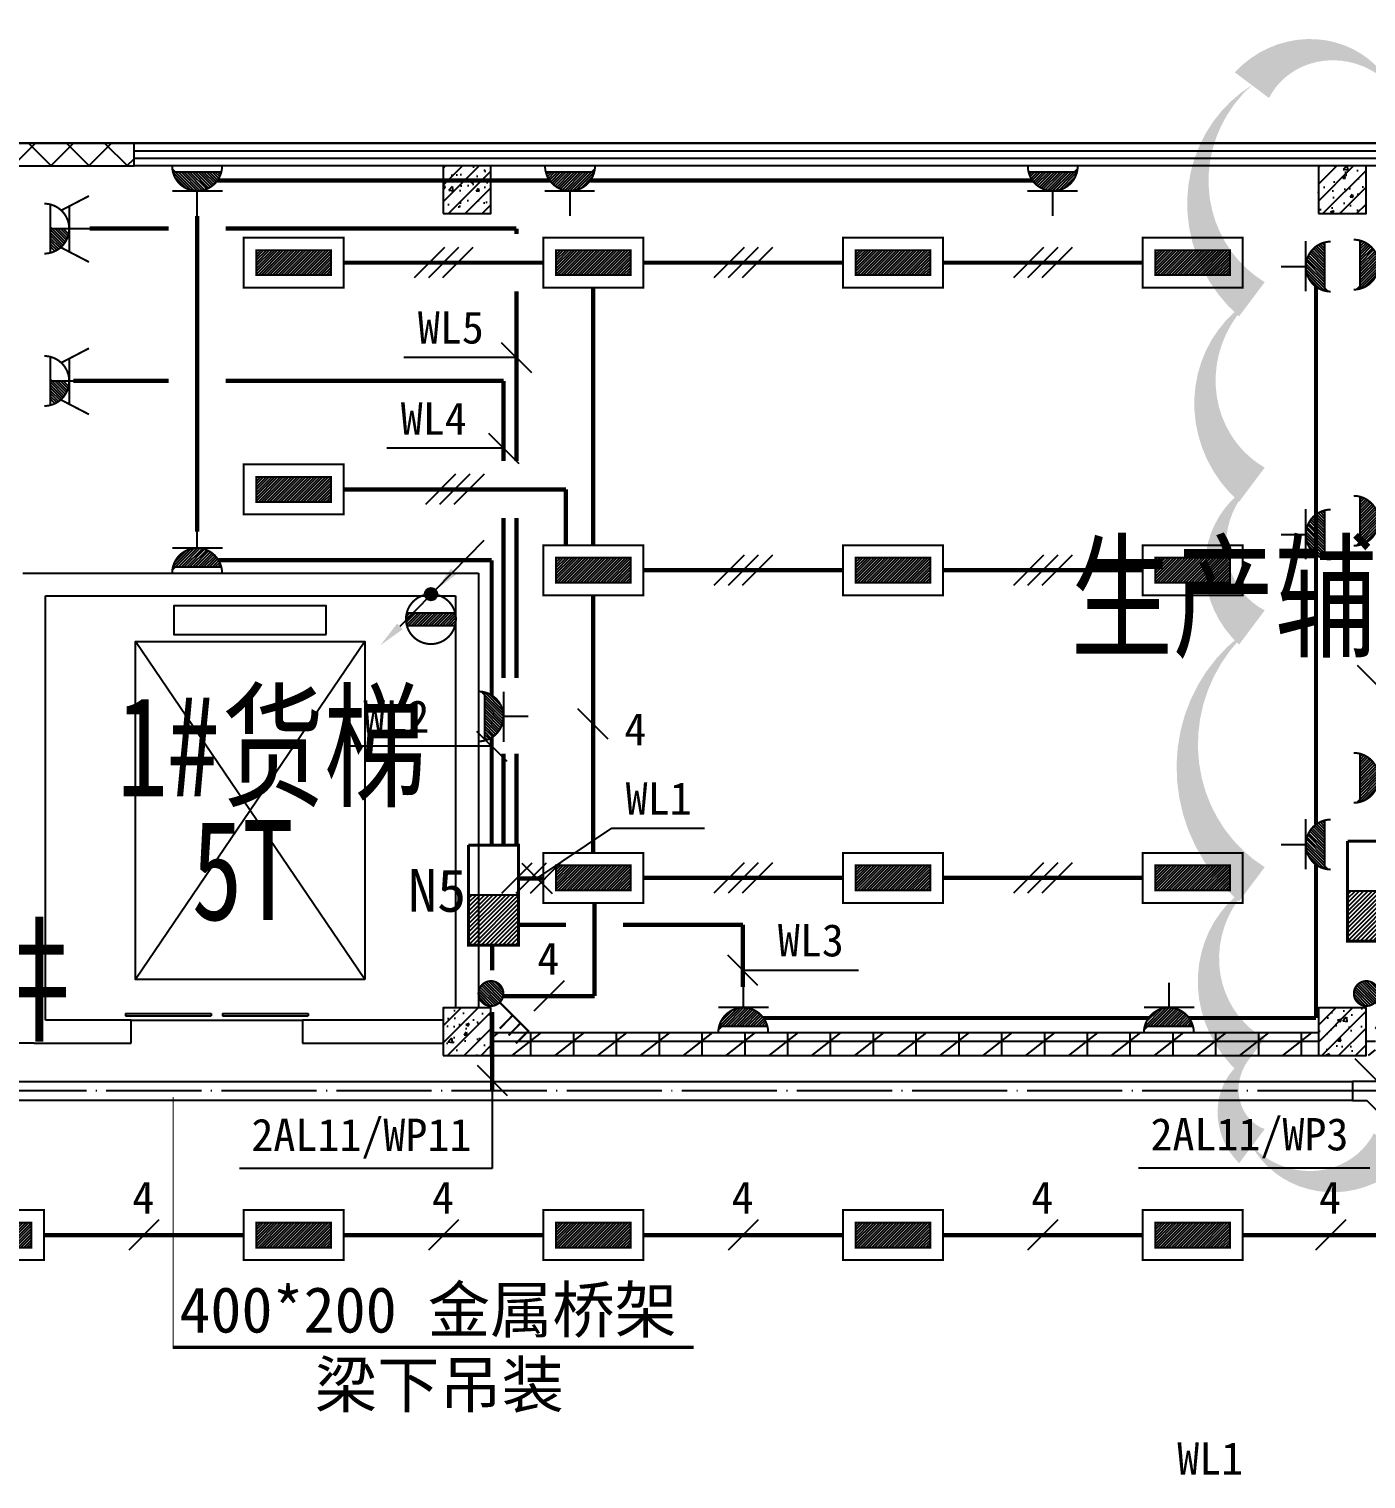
# Model space of a CAD drawing. Header units: millimetres. Extents: x -633009578 to 5705885, y -633235091 to 2571734.
# Drawn here: x 2792615 to 2806670, y 1977798 to 1993039 of the extents above; entities that cross this region are included whole.
import ezdxf

# ---------------------------------------------------------------- set-up
doc = ezdxf.new("R2010")
doc.units = ezdxf.units.MM
doc.header["$LTSCALE"] = 1000
doc.header["$MEASUREMENT"] = 0
doc.linetypes.add('DOTE', pattern=[2.4200000000000004, 2, -0.2, 0.02, -0.2])
doc.layers.get('0').update_dxf_attribs({"color": 9})
for name, color, linetype in [('3T_WOOD', 21, 'Continuous'), ('A-COLUM(柱)', 255, 'Continuous'), ('A-DOOR(门）', 4, 'Continuous'), ('A-F-AREA(计算)', 5, 'Continuous'), ('A-HATH(填充)', 8, 'Continuous'), ('A-STAR(楼梯)', 51, 'Continuous'), ('A-TEXT(房间)', 243, 'Continuous'), ('A-WALL(墙)', 255, 'Continuous'), ('A-WINDOW（窗）', 4, 'Continuous'), ('DIM_MODI', 6, 'Continuous'), ('WALL', 9, 'Continuous'), ('电-弱电平面-箭头', 3, 'Continuous'), ('电-强电平面-标注', 3, 'Continuous'), ('电-强电平面-线缆', 3, 'Continuous'), ('电-桥架', 4, 'Continuous'), ('设备-插座', 3, 'Continuous'), ('设备-照明', 3, 'Continuous'), ('设备-箱柜', 3, 'Continuous')]:
    doc.layers.add(name, color=color, linetype=linetype)
doc.styles.add('_TCH', font='simhei.ttf', dxfattribs={"width": 0.75, "bigfont": 'hztxt.shx'})
doc.styles.add('ELEC-DIM', font='simhei.ttf')
doc.styles.add('IDQSTYLE', font='simhei.ttf', dxfattribs={"width": 0.707, "bigfont": 'hztxt.shx'})
pattern_1 = [(0, (-1310557.920547385, -2.793967723846436e-09), (0, 350), []), (37.875, (-1310157.920547385, -2.793967723846436e-09), (-169.61527734408, 218.0766567528281), []), (90, (-1310157.920547385, -2.793967723846436e-09), (-450, 2.755455298081545e-14), [])]

# ---------------------------------------------------------------- blocks, each defined once
blk = doc.blocks.new('$TCHSYS$WIN2D')
for p, q in [((-0.5, 0.5), (0.5, 0.5)), ((0.5, 0.5), (0.4999999999999998, -0.5)), ((0.5, 0.1666666666666666), (-0.5, 0.1666666666666666)), ((0.5, -0.1666666666666667), (-0.5, -0.1666666666666667)), ((-0.4999999999999999, -0.5), (0.5, -0.5))]:
    blk.add_line(p, q)
blk = doc.blocks.new('$DORLIB2D$00000127')
at = {"color": 0}
for points in [[(-0.5333333333328483, 0.7948983154366971), (-0.5333333333328483, 0.690405644187237)], [(-0.03333333333284827, 0.7948983154366971), (-0.5333333333328483, 0.7948983154366971)], [(-0.03333333333284827, 0.7948983154366971), (-0.03333333333284827, 0.690405644187237)], [(0.5333333333328483, 0.7948983154366971), (0.03333333333284827, 0.7948983154366971)], [(0.03333333333284827, 0.7948983154366971), (0.03333333333284827, 0.690405644187237)], [(0.5333333333328483, 0.7948983154366971), (0.5333333333328483, 0.690405644187237)], [(-0.03333333333284827, 0.690405644187237), (-0.5333333333328483, 0.690405644187237)], [(0.5333333333328483, 0.690405644187237), (0.03333333333284827, 0.690405644187237)], [(0.5, 0.4999999999999858), (-0.5, 0.4999999999999858)]]:
    blk.add_lwpolyline(points, dxfattribs=at)
blk = doc.blocks.new('_FZH')
h = blk.add_hatch()
h.set_pattern_fill('钢筋混凝土', color=256, scale=0.1, style=0)
h.set_pattern_definition([(45, (0, 0), (-0.1767766952966369, 0.1767766952966369), []), (50, (0, 0), (0.7172601826007535, -0.06275213498259512), [0.07500000000000001, -0.8250000000000001]), (355, (0, 0), (-0.138751333613, 0.7521921337000119), [0.06, -0.66]), (100.4514, (0.05977168000000001, -0.00522934), (0.5785093817140216, 0.6894395420609536), [0.06374019, -0.701142112]), (46.1842, (0, 0.2), (1.067241048625645, -0.1655190143290181), [0.1125, -1.2375]), (96.6356, (0.088936745, 0.186206693), (0.9346627055487033, 0.9741178709004418), [0.095610288, -1.051713]), (351.1842, (0, 0.2), (0.9346619451336272, 0.9741186009253247), [0.09000000000000001, -0.9900000000000001]), (21, (0.1, 0.15), (0.5969070521184617, -0.4026188906653388), [0.07500000000000001, -0.8250000000000001]), (326, (0.1, 0.15), (0.2433153319215824, 0.7251500450468529), [0.06, -0.66]), (71.4514, (0.149742233, 0.116448394), (0.84022262858149, 0.3225304967099524), [0.06374019, -0.701142112]), (37.50000000000001, (0, 0), (0.01215985531729062, 0.3328938538313115), [0, -0.652, 0, -0.67, 0, -0.6625000000000001]), (7.499999999999999, (0, 0), (0.2630695374421486, 0.3944117118823603), [0, -0.382, 0, -0.637, 0, -0.2525]), (-32.5, (-0.223, 0), (0.533822436172409, -0.02255487173437976), [0, -0.25, 0, -0.78, 0, -1.035]), (-42.5, (-0.323, 0), (0.5831861693423862, 0.1001049823323177), [0, -0.325, 0, -0.518, 0, -0.735])])
h.paths.add_polyline_path([(-0.5, -0.5), (0.5, -0.5), (0.5, 0.5), (-0.5, 0.5)])
blk.add_lwpolyline([(-0.5, -0.5), (0.5, -0.5), (0.5, 0.5), (-0.5, 0.5)], close=True)
blk = doc.blocks.new('9-3-1')
at = {"layer": 'A-HATH(填充)'}
h = blk.add_hatch(dxfattribs=at)
h.set_pattern_fill('多孔材料', color=256, scale=100, style=0)
h.set_pattern_definition([(45, (-1310357.920547385, -2.793967723846436e-09), (-200.0002033111466, 200.0002033111467), []), (135, (-1310357.920547385, -2.793967723846436e-09), (-200.0002033111467, -200.0002033111466), [])])
h.paths.add_polyline_path([(1134410.598287556, 1313622.080887658), (1137840.55630605, 1313622.080887658), (1137840.55630605, 1313862.080887666), (1134410.598287556, 1313862.080887666)])
h = blk.add_hatch(dxfattribs=at)
h.set_pattern_fill('空心砖', color=256, scale=100, style=0)
h.set_pattern_definition(pattern_1)
h.paths.add_polyline_path([(1150290.598288325, 1304272.080887664), (1150290.598288325, 1304512.080887653), (1141590.598288325, 1304512.080887653), (1141590.598288325, 1304272.080887653)])
h = blk.add_hatch(dxfattribs=at)
h.set_pattern_fill('空心砖', color=256, scale=100, style=0)
h.set_pattern_definition(pattern_1)
h.paths.add_polyline_path([(1150790.598288325, 1304512.080887658), (1150790.598288325, 1304272.080887658), (1150890.598288065, 1304272.080887661), (1150890.598288065, 1304512.080887661)])
at = {"layer": 'A-F-AREA(计算)'}
blk.add_lwpolyline([(1121700.575826842, 1313862.080936), (1255980.575826842, 1313862.080936), (1255980.575826842, 1177782.080936), (1121700.575826842, 1177782.080936)], close=True, dxfattribs=at)
at = {"layer": 'A-STAR(楼梯)'}
for points in [[(1139860.016537, 1308697.855724318), (1139860.016537, 1308997.855724318), (1138260.016537, 1308997.855724318), (1138260.016537, 1308697.855724318)], [(1140265.016537, 1305072.080886261), (1137855.016537, 1305072.080886261), (1137855.016537, 1308622.080886261), (1140265.016537, 1308622.080886261)]]:
    blk.add_lwpolyline(points, close=True, dxfattribs=at)
for points in [[(1140265.016537, 1308622.080886261), (1137855.016537, 1305072.080886261)], [(1140265.016537, 1305072.080886261), (1137855.016537, 1308622.080886261)]]:
    blk.add_lwpolyline(points, dxfattribs=at)
at = {"layer": 'A-WALL(墙)'}
for p, q in [((1136670.598293401, 1309342.080887568), (1141460.598288327, 1309342.080887568)), ((1141460.598288327, 1309342.080887568), (1141460.598288325, 1304772.080887664)), ((1136910.598293301, 1305622.080887668), (1136910.598293411, 1309102.080887525)), ((1136910.598293411, 1309102.080887525), (1141220.598288429, 1309102.080887525)), ((1141220.598288429, 1309102.080887525), (1141220.598288325, 1304772.080887664)), ((1136910.598293241, 1304642.080887687), (1136910.598293301, 1305622.080887668)), ((1137810.59829366, 1304642.08088766), (1136910.598293241, 1304642.080887687)), ((1137810.59829366, 1304402.080887645), (1137810.59829366, 1304642.08088766)), ((1141090.598288553, 1304642.080887662), (1139610.59829366, 1304642.080887651)), ((1139610.59829366, 1304642.080887651), (1139610.59829366, 1304402.080887645)), ((1141590.598288325, 1304512.080887653), (1150290.598288553, 1304512.080887632)), ((1136790.598293301, 1304402.080887664), (1134370.598292864, 1304402.080887621)), ((1136790.598293178, 1304402.080887664), (1137810.59829366, 1304402.080887645)), ((1139610.59829366, 1304402.080887645), (1141090.598288553, 1304402.080887737)), ((1141590.598288325, 1304272.080887653), (1150290.598288553, 1304272.080887632))]:
    blk.add_line(p, q, dxfattribs=at)
at = {"layer": 'DIM_MODI', "color": 8}
blk.add_lwpolyline([(1149590.855249543, 1314470.877249395, 0, 450, 0.5), (1149590.855249543, 1312220.877249395, 0, 450, 0.5), (1149590.855249543, 1310270.877249395, 0, 450, 0.5), (1149590.855249543, 1308770.877249395, 0, 450, 0.5), (1149590.855249543, 1306070.877249395, 0, 450, 0.5), (1149590.855249543, 1304270.877249395, 0, 450, 0.5), (1149590.855249543, 1303319.062357718, 0, 450, 0.5), (1151052.939990796, 1303319.062357718, 0, 450, 0.5), (1151052.939990796, 1304819.062357718, 0, 450, 0.5), (1151052.939990796, 1308419.062357718, 0, 450, 0.5), (1151052.939990796, 1312469.062357718, 0, 450, 0.5), (1151052.939990796, 1314419.062357718, 0, 450, 0.5), (1151052.939990796, 1314470.877249395, 0, 450, 0.5)], format="xyseb", close=True, dxfattribs=at)
at = {"layer": 'WALL'}
for p, q in [((1137840.55630605, 1313862.080887666), (1134410.598287556, 1313862.080887666)), ((1137840.55630605, 1313622.080887658), (1137840.55630605, 1313862.080887666)), ((1134410.598287556, 1313622.080887658), (1137840.55630605, 1313622.080887658))]:
    blk.add_line(p, q, dxfattribs=at)
at = {"layer": 'A-COLUM(柱)', "xscale": 500, "yscale": 500, "zscale": 500}
for p in [(1141340.598288325, 1313372.080887664), (1150540.598288325, 1313372.080887664), (1141340.598288325, 1304522.080887664), (1150540.598288325, 1304522.080887664)]:
    blk.add_blockref('_FZH', p, dxfattribs=at)
at = {"layer": 'A-DOOR(门）', "xscale": -1800, "yscale": 240, "zscale": 1800}
blk.add_blockref('$DORLIB2D$00000127', (1138710.598293517, 1304522.080887664), dxfattribs=at)
at = {"layer": 'A-WINDOW（窗）', "extrusion": (0, 0, -1), "xscale": -50000.04198255227, "yscale": 240, "zscale": 50000.04198255227, "rotation": 180}
blk.add_blockref('$TCHSYS$WIN2D', (-1162840.577297804, 1313742.080887664), dxfattribs=at)
at = {"layer": 'A-TEXT(房间)', "style": '_TCH', "width": 0.75}
for s, p in [('生产辅房', (1147685.128198806, 1308564.934829714)), ('货梯', (1138763.382377905, 1306996.003740543)), ('1#', (1137660.882377905, 1306996.003740543)), ('5T', (1138445.140817067, 1305695.739446775)), ('风井', (1135039.447887195, 1304531.199388843))]:
    blk.add_text(s, height=1050, dxfattribs=at).set_placement(p)
blk = doc.blocks.new('*X353')
at = {"color": 0, "linetype": 'Continuous'}
for p, q in [((277.1059544658493, 221.9516255332986), (279.536990929048, 224.3826619964973)), ((277.1059544658493, 222.2344682457732), (279.2541482165735, 224.3826619964973)), ((277.1059544658493, 222.5173109582479), (278.9713055040988, 224.3826619964973)), ((277.1059544658493, 222.8001536707225), (278.6884627916242, 224.3826619964973)), ((277.1059544658493, 223.0829963831971), (278.4056200791496, 224.3826619964973)), ((277.1059544658493, 223.3658390956717), (278.122777366675, 224.3826619964973)), ((277.1059544658493, 223.6486818081463), (277.8399346542004, 224.3826619964973)), ((277.1059544658493, 223.9315245206209), (277.5570919417257, 224.3826619964973)), ((277.1059544658493, 224.2143672330955), (277.2742492292511, 224.3826619964973)), ((277.3198336415227, 221.8826619964973), (279.8198336415227, 224.3826619964973)), ((277.6026763539973, 221.8826619964973), (280.1026763539973, 224.3826619964973)), ((277.8855190664719, 221.8826619964973), (280.3855190664719, 224.3826619964973)), ((278.1683617789465, 221.8826619964973), (280.6683617789466, 224.3826619964973)), ((278.4512044914212, 221.8826619964973), (280.9512044914212, 224.3826619964973)), ((278.7340472038958, 221.8826619964973), (281.2340472038958, 224.3826619964973)), ((279.0168899163704, 221.8826619964973), (281.5168899163704, 224.3826619964973)), ((279.299732628845, 221.8826619964973), (281.799732628845, 224.3826619964973)), ((279.5825753413196, 221.8826619964973), (282.0825753413196, 224.3826619964973)), ((279.8654180537943, 221.8826619964973), (282.3654180537943, 224.3826619964973)), ((280.1482607662689, 221.8826619964973), (282.6482607662689, 224.3826619964973)), ((280.4311034787435, 221.8826619964973), (282.9311034787435, 224.3826619964973)), ((280.7139461912181, 221.8826619964973), (283.2139461912181, 224.3826619964973)), ((280.9967889036927, 221.8826619964973), (283.4967889036927, 224.3826619964973)), ((281.2796316161674, 221.8826619964973), (283.7796316161674, 224.3826619964973)), ((281.5624743286419, 221.8826619964973), (284.062474328642, 224.3826619964973)), ((281.8453170411166, 221.8826619964973), (284.3453170411166, 224.3826619964973)), ((282.1281597535912, 221.8826619964973), (284.6059544658494, 224.3604567087555)), ((282.4110024660658, 221.8826619964973), (284.6059544658494, 224.0776139962809)), ((282.6938451785405, 221.8826619964973), (284.6059544658494, 223.7947712838063)), ((282.976687891015, 221.8826619964973), (284.6059544658494, 223.5119285713317)), ((283.2595306034897, 221.8826619964973), (284.6059544658494, 223.229085858857)), ((283.5423733159643, 221.8826619964973), (284.6059544658494, 222.9462431463824)), ((283.8252160284389, 221.8826619964973), (284.6059544658494, 222.6634004339078)), ((284.1080587409135, 221.8826619964973), (284.6059544658494, 222.3805577214332)), ((284.3909014533882, 221.8826619964973), (284.6059544658494, 222.0977150089586))]:
    blk.add_line(p, q, dxfattribs=at)
blk = doc.blocks.new('HC000062')
at = {"color": 0, "linetype": 'Continuous', "const_width": 0.2}
for points in [[(-4.97662087547036, 2.499999999999943), (5.023379124529697, 2.499999999999943), (5.023379124529697, -2.500000000000057), (-4.97662087547036, -2.500000000000057), (-4.97662087547036, 2.499999999999943)], [(-3.72662087547036, 1.25), (-3.72662087547036, -1.250000000000057), (3.773379124529697, -1.250000000000057), (3.773379124529697, 1.25), (-3.72662087547036, 1.25)]]:
    blk.add_lwpolyline(points, dxfattribs=at)
at = {"color": 0, "linetype": 'Continuous'}
blk.add_blockref('*X353', (-280.8325753413197, -223.1326619964974), dxfattribs=at)
at = {"color": 0, "style": 'IDQSTYLE', "width": 0.7}
blk.add_attdef('PSFHATT', (7.023379124529697, -2.500000000000057), '', height=2.5, dxfattribs=at)
blk = doc.blocks.new('*X153')
at = {"color": 0, "linetype": 'Continuous'}
for p, q in [((234.7655414724513, 317.9212989399893), (239.3433150387835, 322.4990725063215)), ((234.7655414724513, 318.3455630087012), (238.9190509700716, 322.4990725063215)), ((234.7655414724513, 318.7698270774131), (238.4947869013596, 322.4990725063215)), ((234.7655414724513, 319.1940911461251), (238.0705228326477, 322.4990725063215)), ((234.7655414724513, 319.618355214837), (237.6462587639358, 322.4990725063215)), ((234.7655414724513, 320.0426192835489), (237.2219946952239, 322.4990725063215)), ((234.7655414724513, 320.4668833522609), (236.797730626512, 322.4990725063215)), ((234.7655414724513, 320.8911474209728), (236.3734665578, 322.4990725063215)), ((234.7655414724513, 321.3154114896847), (235.9492024890881, 322.4990725063215)), ((234.7655414724513, 321.7396755583966), (235.5249384203761, 322.4990725063215)), ((234.7655414724513, 322.1639396271086), (235.1006743516642, 322.4990725063215)), ((234.7675791074955, 317.4990725063215), (239.7655414724513, 322.4970348712774)), ((235.1918431762074, 317.4990725063215), (239.7655414724513, 322.0727708025654)), ((235.6161072449193, 317.4990725063215), (239.7655414724513, 321.6485067338535)), ((236.0403713136312, 317.4990725063215), (239.7655414724513, 321.2242426651416)), ((236.4646353823431, 317.4990725063215), (239.7655414724513, 320.7999785964296)), ((236.8888994510551, 317.4990725063215), (239.7655414724513, 320.3757145277177)), ((237.313163519767, 317.4990725063215), (239.7655414724513, 319.9514504590058)), ((237.7374275884789, 317.4990725063215), (239.7655414724513, 319.5271863902939)), ((238.1616916571909, 317.4990725063215), (239.7655414724513, 319.1029223215819)), ((238.5859557259028, 317.4990725063215), (239.7655414724513, 318.67865825287)), ((239.0102197946147, 317.4990725063215), (239.7655414724513, 318.2543941841581)), ((239.4344838633266, 317.4990725063215), (239.7655414724513, 317.8301301154461))]:
    blk.add_line(p, q, dxfattribs=at)
blk = doc.blocks.new('HC000435')
at = {"color": 0, "linetype": 'Continuous'}
blk.add_line((2.5, 0), (-2.5, 0), dxfattribs=at)
at = {"color": 0, "linetype": 'Continuous', "const_width": 0.3}
for points in [[(2.5, 0), (2.5, 5), (-2.5, 5)], [(-2.5, 5), (-2.5, 0)], [(-2.5, 0), (-2.5, -5), (2.5, -5), (2.5, 0)]]:
    blk.add_lwpolyline(points, dxfattribs=at)
at = {"color": 0, "linetype": 'Continuous'}
blk.add_blockref('*X153', (-237.2655414724513, -322.4990725063215), dxfattribs=at)
at = {"color": 0, "style": 'IDQSTYLE', "width": 0.7}
blk.add_attdef('PSFHATT', (4.500000000000028, -5), '', height=2.5, dxfattribs=at)
blk = doc.blocks.new('*X155')
at = {"color": 0, "linetype": 'Continuous'}
for p, q in [((261.9988066744281, 135.850956910748), (263.2375091559566, 137.0896593922765)), ((262.0234026256783, 135.5927101495236), (263.4957559171792, 137.0650634410244)), ((262.0463461952987, 136.1813391440932), (262.9071269225657, 137.0421198713602)), ((262.0884022348038, 135.3748670461744), (263.7135990205094, 137.00006383188)), ((262.1829592200917, 135.1865813189878), (263.9018847477136, 136.9055068466096)), ((262.3023466942452, 135.0231260806666), (264.0653399860179, 136.7861193724393)), ((262.4446987243758, 134.8826353983226), (264.205830668362, 136.6437673423088)), ((262.6100901587723, 134.7651841202445), (264.3232819464568, 136.478375907929)), ((262.8005700291263, 134.6728212781239), (264.4156447885779, 136.2878960375755)), ((263.0211904412342, 134.6105989777572), (264.4778670889456, 136.0672756254685)), ((263.2836307586351, 134.5901965826834), (264.4982694840214, 135.8048353080697)), ((263.6234742990336, 134.6471974106073), (264.4412686561033, 135.464991767677))]:
    blk.add_line(p, q, dxfattribs=at)
blk = doc.blocks.new('HC000111')
at = {"color": 0, "linetype": 'Continuous', "const_width": 0.2}
for points in [[(0.8838834764831975, 2.133883476483163), (3.750000000000091, 5), (5.000000000000091, 3.75)], [(2.898879886034229, 4.275409520972289), (4.191507707965946, 3.019373591507303)], [(2.221789122165297, 3.388795923702901), (3.514416944097014, 2.132759994237858)]]:
    blk.add_lwpolyline(points, dxfattribs=at)
blk.add_lwpolyline([(0.8838834764833108, 0.3661165235168934, 0.1989123673796338), (1.250000000000034, 1.250000000000057, 0.1989123673796269), (0.8838834764832544, 2.13388347648322, 0.1989123673796352), (9.12880881998035e-14, 2.5, 0.1989123673796539), (-0.8838834764830719, 2.13388347648322, 0.1989123673796721), (-1.249999999999966, 1.250000000000057, 0.1989123673796564), (-0.8838834764831855, 0.3661165235168368, 0.198912367379673), (9.087175456556906e-14, 0, 0.198912367379652)], format="xyb", close=True, dxfattribs=at)
at = {"color": 0, "linetype": 'Continuous'}
blk.add_blockref('*X155', (-263.2487560761181, -134.5897099905746), dxfattribs=at)
at = {"color": 0, "style": 'IDQSTYLE', "width": 0.7}
blk.add_attdef('PSFHATT', (7.000000000000091, -1e-08), '', height=2.5, dxfattribs=at)
blk = doc.blocks.new('HC001603')
at = {"color": 0, "linetype": 'Continuous'}
for p, q in [((1.334845464380342, 1.490330490532506), (-0.1554850261530373, 0)), ((0.5323327753721969, 1.819188651423028), (0, 1.286855876050831)), ((0.7555910368543118, 1.75960420043004), (0, 1.00401316357631)), ((0.9626006818003953, 1.683771132901893), (0, 0.7211704511014978)), ((1.155258892498096, 1.593586631124781), (0, 0.4383277386269765)), ((1.502215697701322, 1.374858011378965), (0.127357686322066, 0)), ((1.657908623596304, 1.247708224799717), (0.4102003987965873, 0)), ((1.802207139847451, 1.10916402857576), (0.6930431112716906, 0)), ((1.935167161310674, 0.9592813375647529), (0.9758858237462118, 0)), ((2.056623188829399, 0.7978946526083747), (1.258728536220733, 0)), ((2.16617164237774, 0.6246003936821944), (1.541571248695254, 0)), ((2.263127864574781, 0.4387139034052961), (1.824413961169776, 0))]:
    blk.add_line(p, q, dxfattribs=at)
at = {"color": 0, "linetype": 'Continuous', "const_width": 0.2}
for points in [[(0, 1.876521703951003), (0, 4.376521703951003)], [(-1.826528887475724, 1.083505073295382), (-3.269478132895311, 3.856059514596418)], [(1.873383483545622, 1.031947426711267), (3.343165409372304, 3.856059514596418)], [(2.325220651649288, 1.900129832396342), (-2.251533375172294, 1.900129832396342)], [(0, 1.900129832396342), (0, 0.07011572553310544)], [(2.421006983541884, 0), (-2.421006983541302, 0)]]:
    blk.add_lwpolyline(points, dxfattribs=at)
blk.add_lwpolyline([(2.5, -0.6234782960489974, 0.1989123673796542), (1.76776695296634, 1.144288656917342, 0.1989123673796558), (4.205349176516791e-17, 1.876521703951003, 0.1989123673796558), (-1.76776695296634, 1.144288656917343, 0.1989123673796542), (-2.5, -0.623478296048997)], format="xyb", dxfattribs=at)
at = {"color": 0, "style": 'IDQSTYLE', "width": 0.7}
blk.add_attdef('PSFHATT', (5.343165409372304, -0.6234783060489975), '', height=2.5, dxfattribs=at)
blk = doc.blocks.new('*X285')
at = {"color": 0, "linetype": 'Continuous'}
for p, q in [((159.595646846908, 156.7672197221619), (159.6233466819307, 156.7949195571846)), ((159.6640079704214, 156.5527381332005), (159.9061893944054, 156.7949195571846)), ((159.747532531186, 156.3534199814905), (160.18903210688, 156.7949195571846)), ((159.8446775338837, 156.1677222717137), (160.4718748193546, 156.7949195571846)), ((159.9544025265515, 155.9946045519069), (160.7547175318292, 156.7949195571846)), ((160.0760273856543, 155.833386698535), (161.0375602443038, 156.7949195571846)), ((160.2091522122192, 155.6836688126253), (161.3204029567785, 156.7949195571846)), ((160.3536147760518, 155.5452886639833), (161.6032456692531, 156.7949195571846)), ((160.5094741859558, 155.4183053614127), (161.8860883817277, 156.7949195571846)), ((160.6770167777584, 155.3030052407406), (162.1689310942023, 156.7949195571846)), ((160.8567856433337, 155.1999313938414), (162.451773806677, 156.7949195571846)), ((161.0496413096342, 155.1099443476672), (162.7346165191516, 156.7949195571846)), ((161.2568708631404, 155.0343311886988), (163.0174592316262, 156.7949195571846)), ((161.4803825063601, 154.9750001194438), (163.3003019441008, 156.7949195571846)), ((161.7230685552892, 154.9348434558983), (163.5831446565754, 156.7949195571846)), ((161.9895441276247, 154.9184763157592), (163.86598736905, 156.7949195571846)), ((162.2878715788766, 154.9339610545365), (164.4937876543064, 157.1398771299663)), ((162.6346011340941, 154.9978478972794), (164.4299008115636, 156.7931475747489)), ((163.0778250055067, 155.1582290562173), (164.2695196526256, 156.3499237033363))]:
    blk.add_line(p, q, dxfattribs=at)
blk = doc.blocks.new('HC001597')
at = {"color": 0, "linetype": 'Continuous', "const_width": 0.2}
for points in [[(0, 1.876521703951876), (0, 4.376521703951876)], [(2.549372027147328, 1.900129832397506), (-2.483025305961492, 1.900129832397506)], [(2.421006983541884, 0), (-2.421006983541884, 0)]]:
    blk.add_lwpolyline(points, dxfattribs=at)
blk.add_lwpolyline([(2.5, -0.6234782960481243, 0.1989123673796542), (1.76776695296634, 1.144288656918215, 0.1989123673796558), (4.205349176516791e-17, 1.876521703951876, 0.1989123673796558), (-1.76776695296634, 1.144288656918216, 0.1989123673796542), (-2.5, -0.6234782960481239)], format="xyb", dxfattribs=at)
at = {"color": 0, "linetype": 'Continuous', "rotation": 180}
blk.add_blockref('*X285', (162.0093508556101, 156.7949195571846), dxfattribs=at)
at = {"color": 0, "style": 'IDQSTYLE', "width": 0.7}
blk.add_attdef('PSFHATT', (4.549372027147328, -0.6234783060481244), '', height=2.5, dxfattribs=at)
blk = doc.blocks.new('*X167')
at = {"color": 0, "linetype": 'Continuous'}
for p, q in [((282.1351194197267, 228.1121613370744), (282.788461359996, 228.7655032773438)), ((282.1375325831522, 227.8317317880253), (283.0713040724706, 228.7655032773438)), ((282.1645809804571, 228.4244656102795), (282.5056186475214, 228.7655032773438)), ((282.1803573023538, 227.5917137947523), (283.3541467849452, 228.7655032773438)), ((282.1940425411876, 228.7367698834846), (282.2227759350467, 228.7655032773438)), ((282.371306935727, 227.4998207156509), (283.6369894974198, 228.7655032773438)), ((282.6541496482016, 227.4998207156509), (283.9198322098945, 228.7655032773438)), ((282.9369923606762, 227.4998207156509), (284.2026749223691, 228.7655032773438)), ((283.2198350731508, 227.4998207156509), (284.4855176348437, 228.7655032773438)), ((283.5026777856254, 227.4998207156509), (284.7683603473183, 228.7655032773438)), ((283.7855204981, 227.4998207156509), (285.051203059793, 228.7655032773438)), ((284.0683632105747, 227.4998207156509), (285.3340457722675, 228.7655032773438)), ((284.3512059230493, 227.4998207156509), (285.6168884847422, 228.7655032773438)), ((284.6340486355239, 227.4998207156509), (285.8997311972168, 228.7655032773438)), ((284.9168913479985, 227.4998207156509), (286.1825739096914, 228.7655032773438)), ((285.1997340604731, 227.4998207156509), (286.4654166221661, 228.7655032773438)), ((285.4825767729478, 227.4998207156509), (286.7482593346406, 228.7655032773438)), ((285.7654194854224, 227.4998207156509), (287.0311020471153, 228.7655032773438)), ((286.048262197897, 227.4998207156509), (287.0747267816487, 228.5262852994026)), ((286.3311049103716, 227.4998207156509), (287.1101021841678, 228.278817989447)), ((286.6139476228462, 227.4998207156509), (287.0925480438297, 227.9784211366343)), ((286.8967903353209, 227.4998207156509), (287.058058273935, 227.6610886542651))]:
    blk.add_line(p, q, dxfattribs=at)
blk = doc.blocks.new('HC000060')
at = {"color": 0, "linetype": 'Continuous'}
for p, q in [((-2.409201328935637, 0.632841280846435), (-2.487305495367423, -0.1950939787584502)), ((-2.409201328935637, 0.632841280846435), (2.434576153643775, 0.632841280846435)), ((2.512722873746839, 0.08616881272882893), (2.434576153643775, 0.632841280846435)), ((2.434576153643775, -0.6328412808464918), (2.512722873746839, 0.08616881272882893)), ((-2.487305495367423, -0.1950939787584502), (-2.409201328935637, -0.6328412808464918)), ((-2.409201328935637, -0.6328412808464918), (2.434576153643775, -0.6328412808464918))]:
    blk.add_line(p, q, dxfattribs=at)
at = {"color": 0, "linetype": 'Continuous', "const_width": 0.2}
blk.add_lwpolyline([(1.767766952966383, -1.76776695296644, 0.1989123673796617), (2.5, 0, 0.1989123673796613), (1.767766952966326, 1.767766952966326, 0.198912367379653), (5.688547235257176e-14, 2.499999999999943, 0.1989123673796647), (-1.767766952966326, 1.767766952966327, 0.1989123673796613), (-2.5, 1.951292859901378e-16, 0.1989123673796761), (-1.767766952966326, -1.76776695296644, 0.1989123673796719), (5.605112457073696e-14, -2.500000000000057, 0.1989123673796541)], format="xyb", close=True, dxfattribs=at)
at = {"color": 0, "linetype": 'Continuous'}
blk.add_blockref('*X167', (-284.6059544658493, -228.1326619964973), dxfattribs=at)
at = {"color": 0, "style": 'IDQSTYLE', "width": 0.7}
blk.add_attdef('PSFHATT', (4.512722873746839, -2.500000010000057), '', height=2.5, dxfattribs=at)
blk = doc.blocks.new('*X25')
at = {"color": 0, "linetype": 'Continuous'}
for p, q in [((192.590110055903, 446.7242872143482), (193.9264208598343, 448.0605980182795)), ((192.6512440212146, 447.2096852483717), (193.4410228258108, 447.9994640529679)), ((192.666080612941, 446.3759937026742), (194.2747143715083, 447.9846274612416)), ((192.8122309321682, 446.0978799531896), (194.552828120993, 447.8384771420143)), ((193.0126674313866, 445.874052383696), (194.7766556904866, 447.6380406427959)), ((193.2651240367983, 445.7022449203958), (194.9484631537868, 447.3855840373842)), ((193.5780466605768, 445.5909034754624), (195.0598045987202, 447.0726614136058)), ((193.9838870800477, 445.5724798262212), (195.0782282479613, 446.6668209941349))]:
    blk.add_line(p, q, dxfattribs=at)
blk = doc.blocks.new('HC001444')
at = {"color": 0, "linetype": 'Continuous'}
for p, q in [((5.312014027897709, 5.362594416008807), (0.4698776614111466, 0.4121164681388052)), ((1.307398633798584e-12, -0.05776119327106244), (-3.105492900473507, -3.232738715067399))]:
    blk.add_line(p, q, dxfattribs=at)
for points in [[(2.301209466909763, 2.284423861441751, 0.8, 0, 0), (0.4698776614111466, 0.4121164681388052, 0, 0, 0)], [(-3.105492900473507, -3.232738715067399, 0.8, 0, 0), (-5.057392361377197, -5.119309791711203, 0, 0, 0)]]:
    blk.add_lwpolyline(points, format="xyseb", dxfattribs=at)
blk.add_circle((0, 0), 0.625, dxfattribs=at)
at = {"color": 0, "linetype": 'Continuous', "xscale": 0.5, "yscale": 0.5, "zscale": 0.5}
blk.add_blockref('*X25', (-96.91845018383214, -223.4069038532592), dxfattribs=at)
at = {"color": 0, "style": 'IDQSTYLE', "width": 0.7}
blk.add_attdef('PSFHATT', (7.312014027897709, -5.119309791711203), '', height=2.5, dxfattribs=at)

msp = doc.modelspace()

# ---------------------------------------------------------------- linework, layer by layer
at = {"layer": '电-强电平面-标注'}
for p, q in [((2796981.547865591, 1990742.029281524), (2796663.349814056, 1990423.831229991)), ((2797131.547865591, 1990742.029281524), (2796813.349814056, 1990423.831229991)), ((2797281.547865591, 1990742.029281524), (2796963.349814056, 1990423.831229991)), ((2800131.547865591, 1990742.029281524), (2799813.349814056, 1990423.831229991)), ((2800281.547865591, 1990742.029281524), (2799963.349814056, 1990423.831229991)), ((2800431.547865591, 1990742.029281524), (2800113.349814056, 1990423.831229991)), ((2803281.547865591, 1990742.029281524), (2802963.349814056, 1990423.831229991)), ((2803431.547865591, 1990742.029281524), (2803113.349814056, 1990423.831229991)), ((2803581.547865591, 1990742.029281524), (2803263.349814056, 1990423.831229991)), ((2797579.900974233, 1989745.099025767), (2797898.099025767, 1989426.900974233)), ((2797551.5, 1989586), (2796556.563291139, 1989586)), ((2797739, 1989586), (2797551.5, 1989586)), ((2797444.900974233, 1988790.599025767), (2797763.099025767, 1988472.400974233)), ((2797385, 1988631.5), (2796376.772151899, 1988631.5)), ((2797604, 1988631.5), (2797385, 1988631.5)), ((2797100.047865581, 1988358.695948192), (2796781.849814046, 1988040.49789666)), ((2797250.047865581, 1988358.695948192), (2796931.849814046, 1988040.497896659)), ((2797400.047865581, 1988358.695948192), (2797081.849814046, 1988040.497896659)), ((2800131.547865591, 1987508.695948191), (2799813.349814056, 1987190.497896658)), ((2800281.547865591, 1987508.695948191), (2799963.349814056, 1987190.497896658)), ((2800431.547865591, 1987508.695948191), (2800113.349814056, 1987190.497896658)), ((2803281.547865591, 1987508.695948191), (2802963.349814056, 1987190.497896658)), ((2803431.547865591, 1987508.695948191), (2803113.349814056, 1987190.497896658)), ((2803581.547865591, 1987508.695948191), (2803263.349814056, 1987190.497896658)), ((2806576.400974233, 1986353.099025767), (2806894.599025768, 1986034.900974233)), ((2798704.093057516, 1985573.831229991), (2798385.895005981, 1985892.029281524)), ((2797319.900974233, 1985659.599025767), (2797638.099025767, 1985341.400974233)), ((2796978.5, 1985500.5), (2795983.563291139, 1985500.5)), ((2797479, 1985500.5), (2796978.5, 1985500.5)), ((2797955, 1984110), (2798741, 1984639.5)), ((2798741, 1984639.5), (2799716.949367089, 1984639.5)), ((2797900.073445668, 1984269.099025767), (2797581.875394134, 1983950.900974233)), ((2798050.073445668, 1984269.099025767), (2797731.875394134, 1983950.900974233)), ((2797795.900974232, 1984269.099025766), (2798114.099025768, 1983950.900974234)), ((2798200.073445668, 1984269.099025767), (2797881.875394134, 1983950.900974233)), ((2800131.547865591, 1984275.362614857), (2799813.349814056, 1983957.164563324)), ((2800281.547865591, 1984275.362614857), (2799963.349814056, 1983957.164563324)), ((2800431.547865591, 1984275.362614857), (2800113.349814056, 1983957.164563324)), ((2803281.547865591, 1984275.362614857), (2802963.349814056, 1983957.164563324)), ((2803431.547865591, 1984275.362614857), (2803113.349814056, 1983957.164563324)), ((2803581.547865591, 1984275.362614857), (2803263.349814056, 1983957.164563324)), ((2800278.599025767, 1982985.400974233), (2799960.400974233, 1983303.599025767)), ((2800119.5, 1983144.5), (2800341, 1983144.5)), ((2800341, 1983144.5), (2801335.936708861, 1983144.5)), ((2798239.494505244, 1983033.099025767), (2797921.296453712, 1982714.900974233)), ((2797325.055677046, 1982147.599025776), (2797643.253728562, 1981829.400974224)), ((2806552.329540894, 1982218.599025767), (2806870.527592429, 1981900.400974233)), ((2797484.154702804, 1981988.5), (2797484.154702804, 1981060)), ((2797484.154702804, 1981060), (2794827.82558888, 1981060)), ((2806711.428566662, 1981065.5), (2804279.150085649, 1981065.5)), ((2793981.54786559, 1980521.029281525), (2793663.349814057, 1980202.83122999)), ((2797131.547865569, 1980521.029281538), (2796813.349814036, 1980202.831230003)), ((2800281.54786559, 1980521.029281525), (2799963.349814057, 1980202.83122999)), ((2803431.54786559, 1980521.029281525), (2803113.349814057, 1980202.83122999)), ((2806456.547865569, 1980521.029281538), (2806138.349814036, 1980202.831230003))]:
    msp.add_line(p, q, dxfattribs=at)
at = {"layer": '电-强电平面-线缆', "color": 1, "linetype": 'Continuous', "const_width": 45}
for points in [[(2794595.133269631, 1991445.670502839), (2798089.866730369, 1991445.670502839)], [(2798515.133269631, 1991445.670502839), (2803164.866730369, 1991445.670502839)], [(2794382.5, 1991074.596922424), (2794382.5, 1987754.5)], [(2793252.5, 1990940.5), (2794082.5, 1990940.5)], [(2794682.5, 1990940.5), (2797739, 1990940.5)], [(2797739, 1990882.930255757), (2797739, 1990940.5)], [(2795922.448839824, 1990582.930255757), (2798022.448839824, 1990582.930255757)], [(2799072.448839824, 1990582.930255757), (2801172.448839824, 1990582.930255757)], [(2802222.448839824, 1990582.930255757), (2804322.448839824, 1990582.930255757)], [(2797739, 1988499.596922425), (2797739, 1990282.930255757)], [(2798544.994031748, 1990320.430255757), (2798544.994031748, 1987612.096922424)], [(2806144.5, 1984677.989612275), (2806144.5, 1990330.010387724)], [(2793082.5, 1989340.5), (2794082.5, 1989340.5)], [(2794682.5, 1989340.5), (2797604, 1989340.5)], [(2797604, 1988499.596922425), (2797604, 1989340.5)], [(2795922.448839803, 1988199.596922427), (2798259.448839824, 1988199.596922424)], [(2798259.448839824, 1987612.096922427), (2798259.448839824, 1988199.596922424)], [(2797604, 1986215.499999942), (2797604, 1987899.596922425)], [(2797739, 1986215.499999942), (2797739, 1987899.596922425)], [(2794607.683058054, 1987454.5), (2797479, 1987454.5)], [(2797479, 1986036.173731661), (2797479, 1987454.5)], [(2799072.448839824, 1987349.596922424), (2801172.448839824, 1987349.596922424)], [(2802222.448839824, 1987349.596922424), (2804322.448839824, 1987349.596922424)], [(2798544.994031748, 1987087.096922424), (2798544.994031748, 1984378.763589091)], [(2797479, 1984460.5), (2797479, 1985590.826268222)], [(2797604, 1984460.5), (2797604, 1985420.499999942)], [(2797739, 1984460.5), (2797739, 1985420.499999942)], [(2806144.5, 1982643.523342033), (2806144.5, 1984255.010387724)], [(2797759.5, 1984110), (2798022.448839803, 1984110)], [(2799072.448839824, 1984116.263589091), (2801172.448839824, 1984116.263589091)], [(2802222.448839824, 1984116.263589091), (2804322.448839824, 1984116.263589091)], [(2798561, 1982874), (2798561, 1983853.763589084)], [(2797759.5, 1983623.451957817), (2798261, 1983623.451957817)], [(2798861, 1983623.451957817), (2800119.5, 1983623.451957817)], [(2800119.5, 1983623.451957817), (2800119.5, 1982968.5)], [(2797484.154702872, 1983143.000003892), (2797484.154702887, 1983412.5)], [(2797599.790958956, 1982874), (2798561, 1982874)], [(2797484.154702797, 1981876.500001435), (2797484.154702846, 1982707)], [(2800336.133269631, 1982643.523342033), (2804384.866730369, 1982643.523342033)], [(2804810.133269631, 1982643.523342033), (2806144.5, 1982643.523342033)], [(2792772.448839824, 1980361.930255757), (2794872.448839824, 1980361.930255757)], [(2795922.448839803, 1980361.930255771), (2798022.448839803, 1980361.930255771)], [(2799072.448839824, 1980361.930255757), (2801172.448839824, 1980361.930255757)], [(2802222.448839824, 1980361.930255757), (2804322.448839824, 1980361.930255757)], [(2805372.448839803, 1980361.930255771), (2807222.448839803, 1980361.930255771)]]:
    msp.add_lwpolyline(points, dxfattribs=at)
at = {"layer": '电-桥架', "color": 5, "linetype": 'DOTE', "ltscale": 0.5}
for p, q in [((2806528, 1981876.500000061), (2780289.5, 1981876.500004049)), ((2806928, 1981876.5), (2806528, 1981876.5))]:
    msp.add_line(p, q, dxfattribs=at)
at = {"layer": '电-桥架', "ltscale": 0.5}
for points in [[(2780289.500000015, 1981976.500004049), (2806528.000000015, 1981976.500000061), (2806527.999999985, 1981776.500000061), (2780289.499999985, 1981776.500004049)], [(2806528, 1981776.5), (2806678, 1981776.5), (2806828.00000038, 1981626.499999848), (2806828.000000608, 1981476.499999848), (2807028.000000608, 1981476.500000151), (2807028.00000038, 1981626.500000151), (2807178, 1981776.5), (2807328, 1981776.5), (2807328, 1981976.5), (2806528, 1981976.5)]]:
    msp.add_lwpolyline(points, close=True, dxfattribs=at)
at = {"layer": '设备-箱柜', "color": 6}
msp.add_lwpolyline([(2794131.494232989, 1981813.5, 12, 12, 0), (2794131.494232989, 1979180.92788831, 12, 12, 0), (2794131.494232989, 1979180.92788831, 36, 36, 0), (2799603.437985329, 1979180.92788831, 36, 36, 0)], format="xyseb", dxfattribs=at)

# ---------------------------------------------------------------- block references
at = {"layer": '3T_WOOD'}
msp.add_blockref('9-3-1', (1655879.395743424, 677977.51603476), dxfattribs=at)
at = {"layer": '电-弱电平面-箭头', "color": 4, "xscale": 105, "yscale": 105, "zscale": 105}
msp.add_blockref('HC001444', (2796840.500001103, 1987098.999999493), dxfattribs=at)
at = {"layer": '设备-插座', "yscale": 105, "zscale": 105}
for name, p, xscale, rotation in [('HC001597', (2794382.5, 1991534.131701339), -105, 180), ('HC001597', (2798302.5, 1991534.131701339), 105, 180), ('HC001597', (2803377.5, 1991534.131701339), 105, 180), ('HC001603', (2792840.55840838, 1990940.5), 105, 270), ('HC001597', (2806605.459252865, 1990562), -105, 270), ('HC001597', (2806234.528810632, 1990541.5), 105, 90), ('HC001603', (2792840.55840838, 1989339), 105, 270), ('HC001597', (2806605.459252865, 1987869.5), -105, 270), ('HC001597', (2806234.528810632, 1987725), 105, 90), ('HC001597', (2797405.45925286, 1985813.499999942), 105, 270), ('HC001597', (2806605.459252865, 1985167.5), -105, 270), ('HC001597', (2806234.528810632, 1984466.5), 105, 90)]:
    msp.add_blockref(name, p, dxfattribs=dict(at, xscale=xscale, rotation=rotation))
at = {"layer": '设备-插座', "xscale": 105, "yscale": 105, "zscale": 105}
for p in [(2794382.5, 1987385.062143413), (2800123.5, 1982555.062143533), (2804597.5, 1982555.062143533)]:
    msp.add_blockref('HC001597', p, dxfattribs=at)
at = {"layer": '设备-照明', "xscale": 105, "yscale": 105, "zscale": 105}
for name, p in [('HC000062', (2795394.994031727, 1990582.930255771)), ('HC000062', (2798544.994031727, 1990582.930255771)), ('HC000062', (2801694.994031727, 1990582.930255771)), ('HC000062', (2804844.994031727, 1990582.930255771)), ('HC000062', (2795394.994031727, 1988199.596922427)), ('HC000062', (2798544.994031727, 1987349.596922427)), ('HC000062', (2801694.994031727, 1987349.596922427)), ('HC000062', (2804844.994031727, 1987349.596922427)), ('HC000060', (2796840.5, 1986836.5)), ('HC000062', (2798544.994031727, 1984116.263589084)), ('HC000062', (2801694.994031727, 1984116.263589084)), ('HC000062', (2804844.994031727, 1984116.263589084)), ('HC000062', (2792244.994031727, 1980361.930255771)), ('HC000062', (2795394.994031727, 1980361.930255771)), ('HC000062', (2798544.994031727, 1980361.930255771)), ('HC000062', (2801694.994031727, 1980361.930255771)), ('HC000062', (2804844.994031727, 1980361.930255771))]:
    msp.add_blockref(name, p, dxfattribs=at)
at = {"layer": '设备-照明', "xscale": 105, "yscale": 105, "zscale": 105, "rotation": 270}
for p in [(2797339.994031727, 1982900.5), (2806542.122015864, 1982900.5)]:
    msp.add_blockref('HC000111', p, dxfattribs=at)
at = {"layer": '设备-箱柜', "xscale": 105, "yscale": 105, "zscale": 105}
for p in [(2797497, 1983935.5), (2806738, 1983977.5)]:
    msp.add_blockref('HC000435', p, dxfattribs=at)

# ---------------------------------------------------------------- texts
at = {"layer": '电-强电平面-标注', "style": 'ELEC-DIM'}
for s, height, p in [('WL5', 339.8734177215189, (2796702.765822784, 1989732.202531646)), ('WL4', 339.8734177215189, (2796522.974683543, 1988773.905063291)), ('WL2', 339.8734177215189, (2796129.765822784, 1985642.905063291)), ('4', 339.8734177215189, (2798873.475044406, 1985507.93025576)), ('WL1', 339.8734177215189, (2798887.202531645, 1984781.905063291)), ('N5', 450, (2796599, 1983759.5)), ('WL3', 339.8734177215189, (2800487.202531645, 1983290.702531646)), ('4', 339.8734177215189, (2797958.876492134, 1983099)), ('2AL11/WP11', 339.8734177215189, (2794953.142044575, 1981246.075949367)), ('2AL11/WP3', 339.8734177215189, (2804404.466541344, 1981251.575949367)), ('4', 339.8734177215189, (2793700.92985248, 1980586.930255757)), ('4', 339.8734177215189, (2796850.929852459, 1980586.930255771)), ('4', 339.8734177215189, (2800000.92985248, 1980586.930255757)), ('4', 339.8734177215189, (2803150.92985248, 1980586.930255757)), ('4', 339.8734177215189, (2806175.929852459, 1980586.930255771)), ('WL1', 339.8734177215189, (2804685.753164556, 1977844.405063291))]:
    msp.add_text(s, height=height, dxfattribs=at).set_placement(p)
at = {"layer": '设备-箱柜', "color": 6, "style": 'ELEC-DIM'}
for s, p in [('400*200 金属桥架', (2794195.324033836, 1979336.69101222)), ('梁下吊装', (2795619.788676282, 1978549.228462924))]:
    msp.add_text(s, height=480, dxfattribs=at).set_placement(p)

doc.saveas('drawing.dxf')
